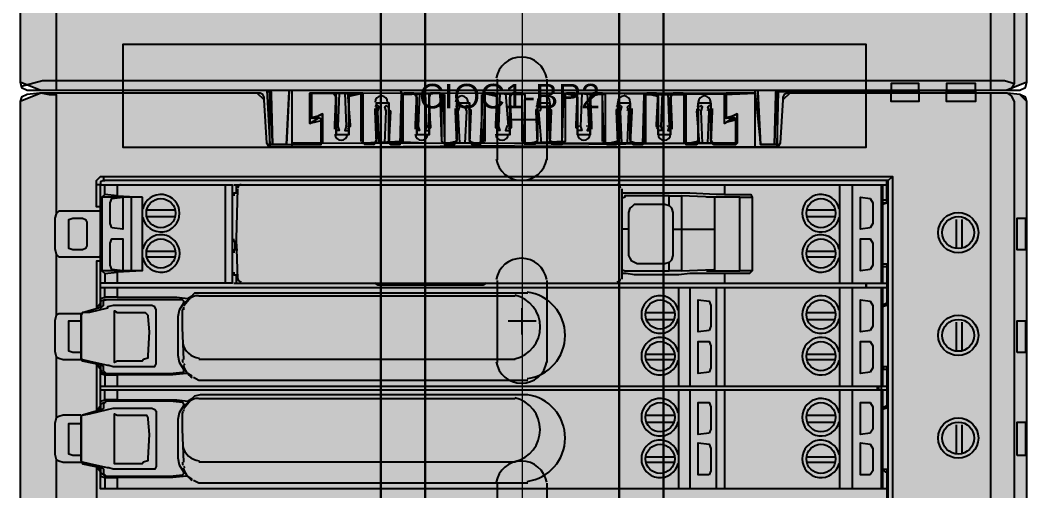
# Model space of a CAD drawing. Extents: x 9438 to 11125, y 1800 to 2873.
# Drawn here: x 10049.4 to 10172.3, y 2326.2 to 2383.6 of the extents above; entities that cross this region are included whole.
import ezdxf

# ---------------------------------------------------------------- set-up
doc = ezdxf.new("R2010")
doc.units = 0
doc.header["$LTSCALE"] = 10
doc.header["$MEASUREMENT"] = 0
doc.layers.add('G02-1-PRDXXXX-E-MRIO-01-P01-01$0$ANNOTATION', color=7, linetype='Continuous')
doc.styles.add('G02-1-PRDXXXX-E-MRIO-01-P01-01$0$PDF Swiss721BT-BoldCondensed', font='arial.ttf')

# ---------------------------------------------------------------- blocks, each defined once
blk = doc.blocks.new('G02-1-PRDXXXX-E-MRIO-01-P01-01$0$DV-54809-ZX-370-003')
at = {"layer": 'G02-1-PRDXXXX-E-MRIO-01-P01-01$0$ANNOTATION', "lineweight": 25}
for points in [[(655.7, 333.27), (655.7, 978.47), (661.12, 978.47), (661.12, 333.27), (661.12, 978.47), (684.83, 978.47), (684.83, 333.27), (684.83, 978.47), (690.24, 978.47), (690.24, 333.27), (690.24, 978.47), (684.83, 978.47), (684.83, 333.27), (684.83, 978.47), (672.97, 978.47), (661.12, 978.47), (661.12, 333.27), (661.12, 978.47), (655.7, 978.47)], [(624.2, 568.15), (714.97, 568.15), (714.97, 580.68), (624.2, 580.68), (624.2, 568.15), (714.97, 568.15), (714.97, 580.68), (624.2, 580.68)], [(642.15, 575.09), (642.15, 574.92), (642.32, 574.92), (642.32, 574.75), (642.32, 574.58)], [(644.52, 575.09), (644.18, 568.49), (644.52, 574.92)], [(702.1, 568.49), (701.76, 575.09), (701.76, 574.92)], [(704.13, 575.09), (703.96, 574.58), (703.96, 574.92), (704.13, 574.92)], [(718.02, 574.92), (721.4, 574.92)], [(724.79, 574.92), (728.35, 574.92)], [(659.93, 570.69), (659.93, 570.86), (660.27, 570.69)], [(717, 563.58), (717, 551.55)], [(622.85, 558.33), (622.68, 558.83), (622.68, 559.34), (622.68, 560.87), (622.68, 561.37), (622.85, 561.88), (624.2, 562.05), (624.2, 558.16)], [(696.51, 558.16), (696.51, 562.05), (696.34, 562.05), (692.45, 562.22), (692.45, 558.16), (692.45, 553.08), (696.34, 553.25), (696.51, 553.25)], [(715.48, 558.33), (714.29, 558.16), (714.29, 562.05), (715.48, 561.88), (715.82, 561.37), (715.82, 560.87), (715.82, 559.34), (715.82, 558.83)], [(618.1, 555.62), (617.6, 555.79), (617.6, 556.12), (617.6, 559), (617.6, 559.34), (618.1, 559.51), (619.29, 559.51), (619.63, 559.34), (619.8, 559), (619.8, 556.12), (619.63, 555.79), (619.29, 555.62)], [(734.44, 559.51), (734.44, 555.62), (733.43, 555.62), (733.43, 559.51)], [(622.85, 553.25), (622.68, 553.75), (622.68, 554.26), (622.68, 555.79), (622.68, 556.46), (622.85, 556.97), (624.2, 556.97), (624.2, 553.08)], [(715.48, 553.25), (714.29, 553.08), (714.29, 556.97), (715.48, 556.97), (715.82, 556.46), (715.82, 555.79), (715.82, 554.26), (715.82, 553.75)], [(655.02, 551.55), (655.36, 551.38)], [(668.23, 551.38), (668.57, 551.55)], [(717, 551.04), (717, 539.02)], [(695.83, 545.79), (694.48, 545.63), (694.48, 549.52), (695.83, 549.35), (696, 548.84), (696, 548.33), (696, 546.81), (696, 546.3)], [(715.48, 545.79), (714.29, 545.63), (714.29, 549.52), (715.48, 549.35), (715.82, 548.84), (715.82, 548.33), (715.82, 546.81), (715.82, 546.3)], [(623.18, 542.41), (623.18, 547.66), (623.18, 548.17), (623.52, 548), (626.57, 548), (626.91, 548), (627.08, 547.83), (627.25, 547.66), (627.25, 547.49), (627.42, 545.63), (627.25, 542.75), (627.25, 542.41), (626.74, 542.24), (626.57, 542.07), (623.52, 542.07), (623.18, 541.9)], [(733.43, 543.09), (733.43, 546.98), (734.44, 546.98), (734.44, 543.09)], [(695.83, 540.71), (694.48, 540.54), (694.48, 544.44), (695.83, 544.44), (696, 543.93), (696, 543.42), (696, 541.73), (696, 541.22)], [(715.48, 540.71), (714.29, 540.54), (714.29, 544.44), (715.48, 544.44), (715.82, 543.93), (715.82, 543.42), (715.82, 541.73), (715.82, 541.22)], [(717, 538.51), (717, 526.49)], [(695.83, 533.26), (694.48, 533.09), (694.48, 536.99), (695.83, 536.99), (696, 536.48), (696, 535.8), (696, 534.28), (696, 533.77)], [(715.48, 533.26), (714.29, 533.09), (714.29, 536.99), (715.48, 536.99), (715.82, 536.48), (715.82, 535.8), (715.82, 534.28), (715.82, 533.77)], [(623.18, 529.88), (623.18, 535.13), (623.18, 535.63), (623.52, 535.46), (626.57, 535.46), (626.91, 535.46), (627.08, 535.46), (627.25, 535.13), (627.25, 534.96), (627.42, 533.09), (627.25, 530.22), (627.25, 529.88), (626.74, 529.71), (626.57, 529.54), (623.52, 529.54), (623.18, 529.54)], [(733.43, 530.55), (733.43, 534.62), (734.44, 534.62), (734.44, 530.55)], [(695.83, 528.18), (694.48, 528.18), (694.48, 532.08), (695.83, 531.91), (696, 531.4), (696, 530.89), (696, 529.2), (696, 528.69)], [(715.48, 528.18), (714.29, 528.18), (714.29, 532.08), (715.48, 531.91), (715.82, 531.4), (715.82, 530.89), (715.82, 529.2), (715.82, 528.69)]]:
    blk.add_lwpolyline(points, close=True, dxfattribs=at)
at = {"layer": 'G02-1-PRDXXXX-E-MRIO-01-P01-01$0$ANNOTATION', "color": 7, "lineweight": 0, "true_color": 0xffffff}
for points in [[(684.83, 333.27), (684.83, 978.47), (684.83, 333.27)], [(678.05, 574.75), (668.23, 574.75), (701.42, 574.75)], [(687.87, 574.58), (678.05, 574.75), (697.7, 574.58)]]:
    blk.add_lwpolyline(points, close=True, dxfattribs=at)
at = {"layer": 'G02-1-PRDXXXX-E-MRIO-01-P01-01$0$ANNOTATION', "lineweight": 25}
for points in [[(611.67, 758.49), (611.67, 576.11), (614.21, 575.09), (641.81, 575.09), (642.15, 568.49), (648.42, 568.49), (648.42, 571.37), (647.06, 571.03), (647.06, 574.75), (653.5, 574.75), (653.5, 568.66), (654.85, 568.49), (655.19, 568.99), (655.19, 573.57), (656.71, 573.57), (656.71, 568.99), (656.88, 568.49), (658.07, 568.49), (658.24, 574.58), (663.32, 574.75), (663.49, 568.66), (663.49, 568.49), (664.67, 568.49), (665.01, 568.99), (665.01, 573.57), (666.54, 573.57), (666.54, 568.99), (666.88, 568.49), (667.89, 568.49), (668.23, 574.75), (673.31, 574.58), (673.31, 568.49), (674.5, 568.49), (674.83, 568.99), (674.83, 573.57), (676.36, 573.57), (676.36, 568.99), (676.7, 568.49), (677.88, 568.49), (677.88, 568.66), (678.05, 574.75), (683.13, 574.58), (683.13, 568.66), (683.3, 568.49), (684.49, 568.49), (684.66, 568.99), (684.66, 573.57), (686.18, 573.57), (686.18, 568.99), (686.52, 568.49), (687.7, 568.49), (687.87, 574.58), (692.95, 574.58), (692.95, 568.66), (692.95, 568.49), (694.31, 568.49), (694.48, 568.99), (694.48, 573.57), (696, 573.57), (696, 568.99), (696.34, 568.49), (699.05, 568.49), (699.05, 571.37), (698.71, 571.7), (697.7, 571.03), (697.7, 574.58), (701.42, 574.75), (702.1, 568.49), (704.13, 568.49), (704.3, 574.92), (732.07, 575.09), (734.61, 576.11), (734.61, 758.49)], [(611.67, 758.49), (611.67, 576.11), (611.84, 575.43), (612.52, 575.09), (614.21, 575.09), (732.07, 575.09), (733.77, 575.09), (734.44, 575.43), (734.61, 576.11), (734.61, 758.49)], [(611.84, 575.6), (614.38, 576.28), (614.72, 576.28), (615.56, 576.28), (731.56, 576.28), (731.9, 576.28), (733.09, 575.94), (733.09, 758.66), (732.75, 759.17), (732.24, 759.51)], [(730.21, 575.09), (730.21, 759.51)], [(616.07, 589.65), (616.07, 575.09)], [(669.92, 576.45), (669.92, 566.62)], [(676.02, 566.62), (676.02, 576.45)], [(721.4, 574.75), (721.4, 575.94), (718.02, 575.94), (718.02, 574.75)], [(728.35, 574.75), (728.35, 575.94), (724.79, 575.94), (724.79, 574.75)], [(732.24, 575.09), (732.75, 575.26), (733.09, 575.94)], [(734.61, 391.35), (734.61, 573.74), (733.77, 574.58), (732.24, 574.75), (705.66, 574.75), (704.81, 573.91), (704.47, 568.66), (703.96, 568.15), (701.42, 568.15), (701.42, 574.75), (697.87, 574.75), (697.87, 571.87), (698.2, 571.7), (699.22, 572.21), (699.22, 568.66), (692.78, 568.66), (692.78, 568.83), (692.78, 574.58), (692.62, 574.75), (691.43, 574.75), (691.09, 574.24), (691.09, 569.67), (689.57, 569.67), (689.57, 574.24), (689.4, 574.75), (688.21, 574.75), (688.04, 574.58), (688.04, 568.66), (682.96, 568.66), (682.79, 574.58), (682.79, 574.75), (681.61, 574.75), (681.27, 574.24), (681.27, 569.67), (679.75, 569.67), (679.75, 574.24), (679.41, 574.75), (678.39, 574.75), (678.22, 574.58), (678.22, 568.83), (673.14, 568.66), (672.97, 574.75), (671.79, 574.75), (671.45, 574.24), (671.45, 569.67), (669.92, 569.67), (669.92, 574.24), (669.58, 574.75), (668.4, 574.75), (668.4, 574.58), (668.23, 568.66), (663.32, 568.66), (663.15, 568.83), (662.98, 574.75), (661.8, 574.75), (661.63, 574.24), (661.63, 569.67), (660.1, 569.67), (660.1, 574.24), (659.76, 574.75), (658.58, 574.75), (658.41, 574.58), (658.41, 568.83), (653.5, 568.66), (653.33, 574.58), (653.16, 574.75), (651.97, 574.75), (651.8, 574.24), (651.8, 569.67), (650.28, 569.67), (650.28, 574.24), (649.94, 574.75), (647.23, 574.75), (647.23, 571.87), (647.57, 571.7), (648.59, 572.21), (648.59, 568.83), (648.59, 568.66), (644.86, 568.66), (644.86, 568.15), (642.32, 568.15), (641.81, 568.66), (641.47, 573.91), (640.63, 574.75), (614.21, 574.75), (611.67, 573.74), (611.67, 391.35)], [(614.21, 574.75), (614.04, 574.75), (612.52, 574.58), (611.84, 574.24), (611.67, 573.74), (611.67, 391.35)], [(734.61, 391.35), (734.61, 573.74), (734.44, 574.24), (733.77, 574.58), (732.24, 574.75), (732.07, 574.75), (705.66, 574.75), (705.32, 574.75), (704.98, 574.58), (704.81, 574.24), (704.81, 573.91), (704.47, 568.66), (704.3, 568.32), (703.96, 568.15), (642.32, 568.15), (641.98, 568.32), (641.81, 568.66), (641.47, 573.91), (641.47, 574.24), (641.3, 574.58), (640.97, 574.75), (640.63, 574.75), (614.38, 574.75), (615.23, 574.58), (616.07, 574.58), (616.07, 560.02)], [(611.84, 390.85), (614.38, 391.52), (614.72, 391.52), (615.56, 391.52), (731.56, 391.52), (731.9, 391.52), (733.09, 391.18), (733.09, 573.74), (732.75, 574.41), (732.24, 574.75)], [(612.52, 575.09), (612.52, 575.09)], [(644.18, 568.49), (642.15, 568.49), (642.15, 574.58), (642.15, 574.75), (641.98, 574.92), (641.81, 575.09)], [(642.32, 574.75), (642.32, 574.75)], [(642.32, 574.58), (642.49, 568.49), (642.32, 574.58)], [(644.52, 574.92), (644.52, 575.09)], [(644.86, 575.09), (644.86, 568.49), (648.42, 568.49), (648.42, 571.37)], [(647.23, 571.87), (647.23, 574.75), (649.94, 574.75), (650.28, 574.24), (650.28, 569.67)], [(650.11, 570.35), (650.11, 570.52), (650.11, 570.69), (650.11, 570.86), (650.28, 574.75)], [(650.62, 574.75), (650.45, 570.69), (650.62, 570.18), (650.45, 570.18), (650.28, 570.18)], [(651.3, 574.75), (651.47, 570.69), (651.3, 570.18), (651.47, 570.18), (651.63, 570.18)], [(651.63, 574.75), (651.97, 570.86), (651.97, 570.69), (651.8, 570.52), (651.8, 570.35)], [(651.8, 569.67), (651.8, 574.24), (651.97, 574.75), (653.16, 574.75)], [(653.16, 574.58), (653.16, 574.58)], [(653.33, 568.83), (653.33, 574.58)], [(653.5, 574.58), (653.5, 568.66)], [(653.5, 574.58), (653.5, 574.58)], [(658.07, 575.09), (658.24, 574.75), (663.49, 574.75)], [(658.24, 568.66), (658.24, 574.58)], [(658.41, 574.58), (658.41, 574.58)], [(658.41, 574.58), (658.41, 568.83)], [(658.58, 574.75), (659.76, 574.75), (660.1, 574.24), (660.1, 569.67)], [(658.58, 574.58), (658.58, 574.58)], [(659.93, 570.86), (660.1, 574.75)], [(660.44, 574.75), (660.27, 570.69), (660.44, 570.18), (660.27, 570.18), (660.1, 570.18)], [(661.12, 574.75), (661.29, 570.69), (661.46, 570.69), (661.63, 570.35), (661.8, 570.52)], [(661.8, 570.86), (661.8, 570.69), (661.29, 570.69), (661.8, 570.86), (661.63, 574.75)], [(661.63, 569.67), (661.63, 574.24), (661.8, 574.75), (662.98, 574.75)], [(662.98, 574.58), (662.98, 574.58)], [(663.15, 568.83), (663.15, 574.58)], [(663.32, 574.58), (663.32, 574.58)], [(663.49, 574.58), (663.49, 568.66)], [(668.06, 568.66), (668.06, 574.58)], [(668.23, 574.75), (673.14, 574.75)], [(668.23, 574.58), (668.23, 574.58)], [(668.4, 574.75), (669.58, 574.75), (669.92, 574.24), (669.92, 569.67)], [(668.4, 574.58), (668.4, 568.83)], [(668.4, 574.58), (668.4, 574.58)], [(670.26, 574.75), (670.09, 570.69), (670.26, 570.18), (669.92, 570.18)], [(670.94, 574.75), (671.28, 570.69)], [(671.45, 574.75), (671.62, 570.86), (671.62, 570.69), (671.62, 570.52), (671.45, 570.35)], [(671.45, 569.67), (671.45, 574.24), (671.79, 574.75), (672.97, 574.75)], [(672.97, 568.83), (672.97, 574.58)], [(672.97, 574.58), (672.97, 574.58)], [(673.14, 574.58), (673.14, 574.58)], [(673.31, 574.58), (673.31, 568.66)], [(677.88, 568.66), (677.88, 574.58)], [(678.05, 574.75), (682.96, 574.75)], [(678.05, 574.58), (678.05, 574.58)], [(678.22, 574.58), (678.22, 568.83)], [(678.39, 574.75), (679.41, 574.75), (679.75, 574.24), (679.75, 569.67)], [(678.39, 574.58), (678.39, 574.58)], [(680.25, 574.75), (680.08, 570.69), (680.25, 570.18), (680.08, 570.18), (679.75, 570.18)], [(680.93, 574.75), (681.1, 570.69), (680.93, 570.18), (681.1, 570.18), (681.27, 570.18)], [(681.27, 574.75), (681.44, 570.86), (681.44, 570.69), (681.44, 570.52), (681.44, 570.35)], [(681.27, 569.67), (681.27, 574.24), (681.61, 574.75), (682.79, 574.75)], [(682.79, 568.83), (682.79, 574.58)], [(682.79, 574.58), (682.79, 574.58)], [(682.96, 574.58), (682.96, 574.58)], [(683.13, 574.58), (683.13, 568.66)], [(687.87, 574.75), (692.78, 574.75)], [(687.87, 568.66), (687.87, 574.58)], [(687.87, 574.58), (687.87, 574.58)], [(688.04, 574.58), (688.04, 568.83)], [(688.21, 574.75), (689.4, 574.75), (689.57, 574.24), (689.57, 569.67)], [(688.21, 574.58), (688.21, 574.58)], [(690.08, 574.75), (689.91, 570.69), (690.08, 570.18), (689.91, 570.18), (689.74, 570.18)], [(690.75, 574.75), (690.92, 570.69), (690.75, 570.18), (690.92, 570.18), (691.09, 570.18)], [(691.09, 574.75), (691.26, 570.86), (691.26, 570.69), (691.26, 570.52), (691.26, 570.35)], [(691.09, 569.67), (691.09, 574.24), (691.43, 574.75), (692.62, 574.75)], [(692.62, 574.58), (692.62, 574.58)], [(692.78, 574.58), (692.78, 574.58)], [(692.78, 568.83), (692.78, 574.58)], [(692.95, 574.58), (692.95, 568.66)], [(697.7, 574.75), (701.42, 574.75), (701.42, 575.09)], [(697.7, 574.58), (697.7, 574.58)], [(701.42, 568.15), (701.42, 574.75), (697.87, 574.75), (697.87, 571.87)], [(701.76, 575.09), (701.76, 575.09)], [(701.76, 574.92), (701.76, 575.09)], [(704.47, 575.09), (704.3, 574.92), (704.13, 574.75), (704.13, 574.58), (704.13, 568.49), (703.79, 568.49), (702.1, 568.49)], [(703.79, 568.49), (703.96, 574.58), (703.79, 568.49)], [(703.96, 574.58), (703.96, 574.58)], [(721.4, 575.09), (721.4, 573.74), (718.02, 573.74), (718.02, 575.09)], [(728.35, 575.09), (728.35, 573.74), (724.79, 573.74), (724.79, 575.09)], [(730.21, 390.17), (730.21, 574.75)], [(733.77, 574.58), (733.77, 574.58)], [(655.19, 573.57), (655.19, 568.99), (654.85, 568.49), (653.67, 568.49)], [(655.53, 568.66), (655.36, 572.55), (655.53, 573.06), (655.36, 573.23), (655.19, 573.06)], [(656.21, 568.66), (656.38, 572.55), (656.21, 573.06), (656.38, 573.23), (656.55, 573.06)], [(658.07, 568.49), (656.88, 568.49), (656.71, 568.99), (656.71, 573.57)], [(665.01, 573.57), (665.01, 568.99), (664.67, 568.49), (663.49, 568.49)], [(665.35, 568.66), (665.18, 572.55), (665.35, 573.06), (665.18, 573.23), (665.01, 573.06)], [(667.89, 568.49), (666.88, 568.49), (666.54, 568.99), (666.54, 573.57)], [(672.97, 569.84), (672.97, 573.23)], [(674.83, 573.57), (674.83, 568.99), (674.5, 568.49), (673.31, 568.49)], [(675.17, 572.55), (675.34, 573.06), (675.17, 573.23), (674.83, 573.06)], [(677.88, 568.49), (676.7, 568.49), (676.36, 568.99), (676.36, 573.57)], [(684.66, 573.57), (684.66, 568.99), (684.49, 568.49), (683.3, 568.49)], [(685.16, 568.66), (685, 572.55), (685.16, 573.06), (685, 573.23), (684.83, 573.06)], [(687.7, 568.49), (686.52, 568.49), (686.18, 568.99), (686.18, 573.57)], [(694.48, 573.57), (694.48, 568.99), (694.31, 568.49), (693.12, 568.49)], [(694.99, 568.66), (694.82, 572.55), (694.99, 573.06), (694.82, 573.23), (694.65, 573.06)], [(699.05, 571.37), (699.05, 568.49), (696.34, 568.49), (696, 568.99), (696, 573.57)], [(648.59, 568.83), (648.59, 572.21), (647.57, 571.7)], [(655.19, 568.66), (655.02, 572.55), (655.02, 572.72), (655.02, 572.89)], [(655.02, 572.55), (655.02, 572.55)], [(656.71, 572.89), (656.71, 572.72), (656.88, 572.55), (656.71, 568.66)], [(656.88, 572.55), (656.88, 572.55)], [(665.01, 568.66), (664.84, 572.55), (664.84, 572.72), (664.84, 572.89)], [(664.84, 572.55), (664.84, 572.55)], [(666.54, 572.89), (666.71, 572.72), (666.71, 572.55), (666.54, 568.66)], [(666.71, 572.55), (666.71, 572.55)], [(674.83, 568.66), (674.67, 572.55), (674.67, 572.72), (674.83, 572.89)], [(674.67, 572.55), (674.67, 572.55)], [(675.34, 568.66), (675, 572.55)], [(676.36, 572.89), (676.53, 572.72), (676.53, 572.55), (676.36, 568.66)], [(676.53, 572.55), (676.53, 572.55)], [(684.66, 568.66), (684.49, 572.55), (684.49, 572.72), (684.66, 572.89)], [(684.49, 572.55), (684.49, 572.55)], [(686.35, 572.89), (686.35, 572.72), (686.35, 572.55), (686.18, 568.66)], [(692.78, 568.66), (699.22, 568.66), (699.22, 572.21), (698.2, 571.7)], [(694.65, 568.66), (694.31, 572.55), (694.48, 572.72), (694.48, 572.89)], [(694.31, 572.55), (694.31, 572.55)], [(696.17, 572.89), (696.17, 572.72), (696.17, 572.55), (696, 568.66)], [(696.17, 572.55), (696.17, 572.55)], [(659.93, 570.35), (659.93, 570.52), (659.93, 570.69)], [(661.8, 570.69), (661.8, 570.52), (661.46, 570.69), (661.29, 570.69), (661.12, 570.18), (661.29, 570.18), (661.46, 570.18)], [(671.28, 571.53), (674.67, 571.53)], [(670.26, 570.18), (670.26, 570.18)], [(642.49, 568.66), (642.49, 568.66)], [(648.59, 568.66), (644.86, 568.66), (644.86, 568.15)], [(648.59, 568.83), (648.59, 568.83)], [(658.41, 568.66), (653.33, 568.66)], [(653.5, 568.83), (653.5, 568.83)], [(653.67, 568.66), (653.67, 568.66)], [(658.07, 568.66), (658.07, 568.66)], [(658.41, 568.83), (658.41, 568.83)], [(668.4, 568.66), (663.15, 568.66)], [(663.32, 568.83), (663.32, 568.83)], [(663.49, 568.66), (663.49, 568.66)], [(667.89, 568.66), (667.89, 568.66)], [(668.23, 568.83), (668.23, 568.83)], [(678.22, 568.66), (672.97, 568.66)], [(673.14, 568.83), (673.14, 568.83)], [(673.31, 568.66), (673.31, 568.66)], [(677.88, 568.66), (677.88, 568.66)], [(678.05, 568.83), (678.05, 568.83)], [(688.04, 568.66), (682.79, 568.66)], [(682.96, 568.83), (682.96, 568.83)], [(683.3, 568.66), (683.3, 568.66)], [(687.7, 568.66), (687.7, 568.66)], [(687.87, 568.83), (687.87, 568.83)], [(692.78, 568.83), (692.78, 568.83)], [(693.12, 568.66), (693.12, 568.66)], [(703.79, 568.66), (703.79, 568.66)], [(621.49, 560.87), (620.98, 560.87), (620.98, 563.58), (620.98, 564.08), (621.15, 564.25), (621.49, 564.59), (621.83, 564.59), (718.19, 564.59), (718.19, 400.33), (621.83, 400.33), (621.83, 400.84), (717.68, 400.84), (717.68, 564.08), (621.83, 564.08), (621.49, 563.91), (621.49, 563.58), (620.98, 563.58)], [(621.83, 564.59), (621.83, 564.08), (622, 564.08)], [(717.68, 564.08), (718.19, 564.59)], [(621.49, 549.35), (621.49, 549.18), (621.49, 548.5), (621.49, 551.04), (621.49, 563.58), (637.58, 563.58), (637.58, 551.55), (621.49, 551.55)], [(621.49, 563.58), (621.49, 563.58)], [(621.49, 563.58), (621.49, 563.58)], [(626.57, 562.05), (625.22, 562.05), (621.66, 562.05), (622, 562.39), (622, 563.58)], [(623.52, 563.58), (623.52, 562.22), (626.57, 562.05), (626.57, 560.7), (626.57, 559.51), (626.57, 555.62), (626.57, 554.6), (626.57, 553.08), (623.52, 552.91), (623.52, 551.55)], [(636.73, 551.55), (636.73, 563.58)], [(637.75, 563.58), (717.51, 563.58)], [(638.26, 562.56), (638.09, 562.56), (638.09, 563.58)], [(697.7, 563.58), (697.7, 562.39), (700.74, 562.39), (700.91, 562.39), (701.08, 562.05), (701.08, 553.08), (699.56, 553.08), (699.56, 562.05), (701.08, 562.05)], [(711.75, 551.55), (711.75, 554.6), (711.75, 555.62), (711.75, 559.51), (711.75, 560.7), (711.75, 563.58)], [(713.28, 563.58), (713.28, 551.55)], [(716.83, 563.58), (716.83, 551.55)], [(717, 561.2), (717.51, 561.37), (717.51, 564.08)], [(717.68, 564.08), (717.68, 564.08)], [(621.66, 553.08), (621.66, 562.05), (621.66, 553.08)], [(625.22, 562.05), (625.22, 553.08), (621.66, 553.08), (622, 552.74), (622, 551.55)], [(621.66, 562.05), (621.66, 562.05)], [(623.52, 562.22), (622, 562.39)], [(638.09, 562.56), (637.75, 562.56), (637.75, 562.22)], [(638.26, 552.06), (638.09, 556.97), (638.26, 563.07)], [(685.16, 563.07), (685.16, 556.97), (685.16, 552.06)], [(685.16, 562.56), (685.16, 562.56)], [(697.7, 562.39), (696.68, 562.39), (693.46, 562.56), (692.11, 562.56), (686.69, 562.56), (685.67, 562.56), (685.16, 562.56)], [(691.43, 558.16), (691.43, 560.19), (691.26, 560.7), (690.92, 561.04), (690.92, 562.22), (685.5, 562.22), (685.5, 562.05), (685.16, 561.88)], [(690.92, 562.22), (692.45, 562.22)], [(699.56, 562.05), (699.05, 562.05), (697.19, 562.05), (695.49, 562.05)], [(696.51, 562.05), (696.51, 562.05)], [(696.51, 562.05), (696.51, 562.05)], [(690.92, 554.09), (690.41, 553.92), (687.03, 553.92), (686.69, 554.09), (686.35, 554.26), (686.18, 554.6), (686.01, 554.94), (686.01, 558.16), (686.01, 560.19), (686.18, 560.7), (686.35, 560.87), (686.69, 561.2), (687.03, 561.2), (690.41, 561.2), (690.92, 561.04)], [(717.51, 561.71), (717, 561.71)], [(717, 561.37), (717.51, 561.37)], [(621.49, 560.36), (616.92, 560.36), (616.41, 560.36), (616.07, 560.02), (615.9, 559.51), (615.9, 555.79), (616.07, 555.11), (616.41, 554.77), (616.92, 554.77), (621.15, 554.77), (621.32, 554.77), (621.49, 554.94)], [(627.08, 560.53), (630.64, 560.53)], [(627.08, 559.68), (630.64, 559.68)], [(707.69, 560.53), (711.24, 560.53)], [(707.69, 559.68), (711.24, 559.68)], [(725.98, 559.34), (725.98, 555.79)], [(726.65, 559.34), (726.65, 555.79)], [(637.92, 556.63), (637.75, 556.63), (637.75, 556.97)], [(685.16, 553.25), (685.5, 553.08), (685.67, 553.08), (690.92, 553.08), (690.92, 554.09), (691.26, 554.43), (691.43, 554.94), (691.43, 558.16), (692.45, 558.16), (696.51, 558.16)], [(686.01, 558.16), (685.16, 558.16)], [(696.51, 558.16), (696.51, 558.16)], [(696.51, 558.16), (696.51, 558.16)], [(638.26, 555.62), (637.92, 555.62), (637.92, 556.63), (638.09, 556.63)], [(616.07, 555.11), (616.07, 547.66)], [(627.08, 555.45), (630.64, 555.45)], [(627.08, 554.77), (630.64, 554.77)], [(637.92, 555.62), (637.75, 555.62), (637.75, 555.28)], [(707.69, 555.45), (711.24, 555.45)], [(707.69, 554.77), (711.24, 554.77)], [(621.49, 554.26), (620.98, 554.26), (620.98, 548.5), (621.49, 549.18)], [(717, 553.92), (717.51, 553.92), (717.51, 548.84), (717, 548.67), (717.17, 549.01), (717.51, 549.18)], [(717, 553.58), (717.51, 553.58)], [(621.66, 553.08), (621.66, 553.08)], [(622, 552.74), (623.52, 552.91)], [(626.57, 553.08), (625.22, 553.08)], [(637.75, 552.91), (637.75, 552.57), (638.09, 552.57)], [(638.09, 551.55), (638.09, 552.57), (638.26, 552.57)], [(697.7, 552.74), (696.68, 552.74), (693.46, 552.74), (692.11, 552.57), (686.69, 552.57), (685.67, 552.74), (685.16, 552.74)], [(685.16, 552.74), (685.16, 552.74)], [(692.45, 553.08), (690.92, 553.08)], [(695.49, 553.08), (697.19, 553.08), (699.05, 553.08), (699.56, 553.08)], [(696.34, 553.25), (696.34, 553.25)], [(696.51, 553.25), (696.51, 553.25)], [(701.08, 553.08), (700.91, 552.91), (700.74, 552.74), (697.7, 552.74), (697.7, 551.55)], [(619.12, 547.83), (619.29, 548), (621.66, 548.67), (621.83, 548.84), (621.83, 549.35), (622, 549.52), (622.17, 549.52), (622, 549.52), (621.49, 549.35), (621.49, 549.69), (622, 549.86), (622, 551.04)], [(621.49, 551.04), (717.51, 551.04)], [(623.52, 551.04), (623.52, 549.86), (630.3, 549.86), (630.64, 549.86), (630.81, 549.86), (632.16, 549.69), (632.67, 550.03)], [(637.75, 551.55), (717.51, 551.55)], [(655.36, 551.38), (655.36, 551.38)], [(668.23, 551.38), (655.36, 551.38), (668.23, 551.38)], [(668.23, 551.38), (668.23, 551.38)], [(669.92, 551.89), (669.92, 541.9)], [(676.02, 541.9), (676.02, 551.89)], [(692.11, 539.02), (692.11, 542.07), (692.11, 543.09), (692.11, 546.98), (692.11, 548.17), (692.11, 551.04)], [(693.46, 551.04), (693.46, 539.02)], [(696.68, 551.04), (696.68, 539.02)], [(697.7, 551.04), (697.7, 539.02)], [(711.75, 539.02), (711.75, 542.07), (711.75, 543.09), (711.75, 546.98), (711.75, 548.17), (711.75, 551.04)], [(713.28, 551.04), (713.28, 539.02)], [(714.97, 551.55), (714.97, 551.04), (714.97, 551.55)], [(716.83, 551.04), (716.83, 539.02), (716.83, 538.51), (716.83, 526.49)], [(623.52, 549.86), (622, 549.86)], [(631.65, 548.84), (632.5, 549.86), (633.01, 550.37), (633.68, 550.37), (673.65, 550.37)], [(633.51, 550.03), (672.12, 550.03)], [(622.17, 540.54), (622, 540.71), (621.83, 540.88), (621.83, 541.39), (621.66, 541.56), (619.29, 542.07), (619.12, 542.41), (619.29, 542.24), (620.14, 542.07), (622.34, 541.56), (622.51, 541.56), (623.02, 541.39), (623.35, 541.39), (627.76, 541.39), (628.1, 541.39), (628.27, 541.73), (628.27, 548.33), (628.1, 548.67), (627.76, 548.84), (623.35, 548.84), (623.02, 548.84), (622.34, 548.67), (622.34, 548.5), (620.14, 548), (619.29, 548), (619.12, 547.66), (619.12, 542.41), (619.12, 545.63), (619.12, 547.83), (616.92, 547.83), (616.41, 547.83), (616.07, 547.66), (615.9, 546.98), (615.9, 543.25), (616.07, 542.58), (616.41, 542.41), (616.92, 542.24), (619.12, 542.24)], [(717.51, 538.51), (621.49, 538.51), (621.49, 539.02), (621.49, 541.56), (621.49, 541.05), (621.66, 540.71), (622, 540.54), (622.17, 540.54), (629.96, 540.54), (631.48, 540.71), (631.65, 540.71), (631.65, 541.05), (631.14, 541.9), (630.97, 542.75), (630.97, 547.49), (631.14, 548.33), (631.65, 549.18), (631.65, 549.35), (631.48, 549.52), (629.96, 549.52), (622.17, 549.52)], [(623.02, 548.84), (623.02, 548.84)], [(631.65, 548.33), (631.65, 548.67)], [(672.97, 545.29), (672.97, 548.5)], [(717.51, 549.18), (717.51, 549.18)], [(619.12, 547.83), (619.12, 547.83)], [(688.04, 548), (691.6, 548)], [(688.04, 547.15), (691.6, 547.15)], [(707.69, 548), (711.24, 548)], [(707.69, 547.15), (711.24, 547.15)], [(619.12, 543.09), (618.1, 543.09), (617.6, 543.25), (617.6, 543.59), (617.6, 546.47), (617.6, 546.98), (618.1, 546.98), (619.12, 546.98)], [(671.28, 546.98), (674.67, 546.98)], [(725.98, 546.81), (725.98, 543.25)], [(726.65, 546.81), (726.65, 543.25)], [(616.07, 542.58), (616.07, 535.13)], [(672.12, 542.24), (633.51, 542.24)], [(688.04, 542.92), (691.6, 542.92)], [(688.04, 542.24), (691.6, 542.24)], [(707.69, 542.92), (711.24, 542.92)], [(707.69, 542.24), (711.24, 542.24)], [(621.49, 541.05), (620.98, 541.73), (620.98, 535.97), (621.49, 536.65)], [(631.82, 541.56), (631.65, 541.73)], [(717.51, 541.05), (717.17, 541.05), (717, 541.39), (717, 541.56)], [(717, 541.39), (717.51, 541.39), (717.51, 536.31), (717, 536.14), (717.17, 536.48), (717.51, 536.65)], [(717.51, 541.05), (717.51, 541.05)], [(621.49, 540.88), (621.49, 540.54), (622, 540.38), (622, 539.02)], [(622, 540.38), (623.52, 540.38)], [(622.17, 540.54), (622.17, 540.54)], [(632.67, 540.21), (632.16, 540.54), (631.99, 540.54), (630.3, 540.38), (623.52, 540.38), (623.52, 539.02)], [(673.65, 539.7), (633.68, 539.7), (633.51, 539.7), (632.84, 540.04)], [(621.49, 539.02), (717.51, 539.02)], [(621.49, 536.82), (621.49, 536.65), (621.49, 535.97), (621.49, 538.51)], [(717.51, 526.49), (621.49, 526.49), (621.49, 529.03), (621.49, 528.52), (621.66, 528.35), (622, 528.01), (622.17, 528.01), (629.96, 528.01), (631.48, 528.18), (631.65, 528.35), (631.65, 528.52), (631.14, 529.37), (630.97, 530.22), (630.97, 534.96), (631.14, 535.8), (631.65, 536.65), (631.65, 536.82), (631.48, 536.99), (629.96, 537.16), (622.17, 537.16), (622, 536.99), (621.49, 536.82), (621.49, 537.16), (622, 537.33), (622, 538.51)], [(623.52, 538.51), (623.52, 537.33), (630.3, 537.33), (630.64, 537.33), (630.81, 537.33), (632.16, 537.16), (632.67, 537.5)], [(633.68, 539.7), (633.68, 539.7)], [(692.11, 526.49), (692.11, 529.54), (692.11, 530.55), (692.11, 534.45), (692.11, 535.63), (692.11, 538.51)], [(693.46, 538.51), (693.46, 526.49)], [(696.68, 538.51), (696.68, 526.49)], [(697.7, 538.51), (697.7, 526.49)], [(711.75, 526.49), (711.75, 529.54), (711.75, 530.55), (711.75, 534.45), (711.75, 535.63), (711.75, 538.51)], [(713.28, 538.51), (713.28, 526.49)], [(716.32, 539.02), (716.32, 538.51)], [(716.49, 539.02), (716.49, 538.51)], [(623.52, 537.33), (622, 537.33)], [(631.65, 536.31), (632.5, 537.33), (633.01, 537.84), (633.68, 538), (673.65, 538)], [(633.51, 537.5), (672.12, 537.5)], [(622.17, 536.99), (622, 536.99), (621.83, 536.82), (621.83, 536.31), (621.66, 536.14), (619.29, 535.46), (619.12, 535.3), (619.29, 535.46), (620.14, 535.63), (622.34, 536.14), (623.02, 536.31), (623.35, 536.31), (627.76, 536.31), (628.1, 536.14), (628.27, 535.97), (628.27, 529.2), (628.1, 528.86), (627.76, 528.86), (623.35, 528.86), (623.02, 528.86), (622.51, 529.03), (622.34, 529.03), (620.14, 529.54), (619.29, 529.71), (619.12, 529.88), (619.12, 533.09), (619.12, 535.3), (619.12, 529.88), (619.29, 529.54), (621.66, 529.03), (621.83, 528.86), (621.83, 528.35), (622, 528.18), (622.17, 528.01)], [(623.02, 536.31), (623.02, 536.31)], [(631.65, 535.97), (631.65, 536.14)], [(717.51, 536.65), (717.51, 536.65)], [(619.12, 535.46), (616.92, 535.46), (616.41, 535.3), (616.07, 535.13), (615.9, 534.45), (615.9, 530.72), (616.07, 530.05), (616.41, 529.88), (616.92, 529.71), (619.12, 529.71)], [(619.12, 535.3), (619.12, 535.3)], [(688.04, 535.46), (691.6, 535.46)], [(707.69, 535.46), (711.24, 535.46)], [(619.12, 530.55), (618.1, 530.55), (617.6, 530.72), (617.6, 531.06), (617.6, 534.11), (617.6, 534.45), (618.1, 534.45), (619.12, 534.45)], [(688.04, 534.62), (691.6, 534.62)], [(707.69, 534.62), (711.24, 534.62)], [(725.98, 534.28), (725.98, 530.72)], [(726.65, 534.28), (726.65, 530.72)], [(616.07, 530.05), (616.07, 522.59)], [(688.04, 530.38), (691.6, 530.38)], [(707.69, 530.38), (711.24, 530.38)], [(621.49, 528.52), (620.98, 529.2), (620.98, 523.44), (621.49, 524.12)], [(631.82, 529.03), (631.65, 529.2)], [(672.12, 529.71), (633.51, 529.71)], [(688.04, 529.71), (691.6, 529.71)], [(707.69, 529.71), (711.24, 529.71)], [(717.51, 528.52), (717.34, 528.52), (717.17, 528.69), (717, 528.86), (717, 529.03)], [(717, 528.86), (717.51, 528.86), (717.51, 523.78), (717, 523.78)], [(621.49, 528.35), (621.49, 528.01), (622, 527.84), (622, 526.49)], [(622, 527.84), (623.52, 527.84)], [(622.17, 528.01), (622.17, 528.01)], [(632.67, 527.67), (632.16, 528.01), (631.99, 528.01), (630.3, 527.84), (623.52, 527.84), (623.52, 526.49)], [(673.65, 527.17), (633.68, 527.17), (633.51, 527.17), (632.84, 527.51)], [(717.51, 528.52), (717.51, 528.52)], [(633.68, 527.17), (633.68, 527.17)], [(669.92, 527.17), (669.92, 517.34)], [(676.02, 517.34), (676.02, 527.17)]]:
    blk.add_lwpolyline(points, dxfattribs=at)
at = {"layer": 'G02-1-PRDXXXX-E-MRIO-01-P01-01$0$ANNOTATION', "color": 7, "lineweight": 0, "true_color": 0xffffff}
for points in [[(684.83, 655.87), (672.97, 655.87), (672.97, 333.27)], [(732.07, 575.09), (641.81, 575.09)], [(647.06, 574.75), (701.42, 574.75), (653.5, 574.75), (668.23, 574.75)], [(651.97, 574.75), (653.33, 574.75)], [(663.32, 574.75), (653.5, 574.75)], [(658.58, 574.75), (659.76, 574.75)], [(668.4, 574.75), (669.58, 574.75)], [(678.22, 574.75), (679.41, 574.75)], [(681.61, 574.75), (682.79, 574.75)], [(688.04, 574.75), (689.4, 574.75)], [(691.43, 574.75), (692.62, 574.75)], [(624.2, 568.15), (714.97, 568.15)], [(644.86, 568.15), (699.22, 568.66)], [(644.86, 568.66), (692.78, 568.66), (648.59, 568.66), (653.5, 568.66), (673.14, 568.66), (648.59, 568.66), (692.78, 568.66), (688.04, 568.66)], [(682.96, 568.66), (673.14, 568.66), (663.32, 568.66), (653.5, 568.66)], [(658.41, 568.83), (663.15, 568.66)], [(664.67, 568.49), (663.49, 568.49)], [(677.88, 568.49), (676.7, 568.49)], [(684.49, 568.49), (683.13, 568.49)], [(694.31, 568.49), (692.95, 568.49)]]:
    blk.add_lwpolyline(points, dxfattribs=at)
at = {"layer": 'G02-1-PRDXXXX-E-MRIO-01-P01-01$0$ANNOTATION', "lineweight": 25}
for points in [[(653.5, 574.75), (647.06, 574.75), (647.06, 571.03), (648.08, 571.7, -0.577154), (648.42, 571.45)], [(669.77, 570.53, 0.201658), (669.92, 570.35), (669.75, 570.52), (669.75, 570.69), (669.75, 570.86), (669.92, 574.75)], [(679.59, 570.53, 0.201658), (679.75, 570.35), (679.58, 570.52), (679.58, 570.69), (679.58, 570.86), (679.75, 574.75)], [(689.41, 570.53, 0.201658), (689.57, 570.35), (689.57, 570.52), (689.4, 570.69), (689.4, 570.86), (689.57, 574.75)], [(699.05, 571.45, 0.577), (698.71, 571.7), (697.7, 571.03), (697.7, 574.58)], [(666.03, 568.66), (666.2, 572.55), (666.03, 573.06), (666.2, 573.23), (666.54, 573.06, 0.198473), (666.4, 573.2)], [(676.02, 568.66), (676.19, 572.55), (676.02, 573.06), (676.02, 573.23), (676.36, 573.06, 0.201572), (676.22, 573.2)], [(685.84, 568.66), (686.01, 572.55), (685.84, 573.06), (686.01, 573.23), (686.18, 573.06, 0.193288), (686.04, 573.2)], [(695.66, 568.66), (695.83, 572.55), (695.66, 573.06), (695.83, 573.23), (696, 573.06, 0.201572), (695.86, 573.2)], [(671.11, 570.78, -0.083307), (671.11, 570.69), (670.94, 570.18), (671.11, 570.18), (671.45, 570.18)], [(631.65, 542.24), (631.48, 546.13), (631.48, 548, -0.079239), (631.58, 548.43)], [(631.65, 529.71), (631.48, 533.77), (631.48, 535.46, -0.079233), (631.58, 535.9)]]:
    blk.add_lwpolyline(points, format="xyb", dxfattribs=at)
at = {"layer": 'G02-1-PRDXXXX-E-MRIO-01-P01-01$0$ANNOTATION', "lineweight": 0}
for points in [[(672.97, 575.09), (672.97, 575.09)], [(672.97, 574.75), (672.97, 574.75)]]:
    blk.add_lwpolyline(points, dxfattribs=at)
at = {"layer": 'G02-1-PRDXXXX-E-MRIO-01-P01-01$0$ANNOTATION', "lineweight": 25}
blk.add_lwpolyline([(660.1, 570.35), (660.1, 570.69), (660.27, 570.69), (660.1, 570.69), (659.93, 570.52, 0.201706)], format="xyb", close=True, dxfattribs=at)
for centre, radius in [((628.86, 560.1), 1.78), ((709.47, 560.1), 1.78), ((726.23, 557.73), 2.46), ((726.23, 557.73), 1.95), ((628.86, 555.19), 1.78), ((709.47, 555.19), 1.78), ((689.82, 547.74), 1.78), ((709.47, 547.74), 1.78), ((726.23, 545.2), 2.46), ((726.23, 545.2), 1.95), ((689.82, 542.66), 1.78), ((709.47, 542.66), 1.78), ((689.82, 535.21), 1.78), ((709.47, 535.21), 1.78), ((726.23, 532.67), 2.46), ((726.23, 532.67), 1.95), ((689.82, 530.13), 1.78), ((709.47, 530.13), 1.78)]:
    blk.add_circle(centre, radius, dxfattribs=at)
for centre, radius, start, end in [((672.89, 576.02), 3.13, 10.0012, 169.9977), ((655.78, 573.65), 0.762, 0.0313, 179.9687), ((665.6, 573.65), 0.762, 0.0313, 179.9687), ((675.6, 573.65), 0.762, 0.0313, 179.9687), ((685.42, 573.65), 0.762, 0.0313, 179.9687), ((695.24, 573.65), 0.762, 0.0313, 179.9687), ((655.27, 572.98), 0.251, 116.9187, 162.5047), ((656.46, 572.97), 0.261, 18.4139, 62.1627), ((665.1, 572.98), 0.251, 116.9187, 162.5047), ((674.92, 572.98), 0.251, 116.929, 162.5255), ((684.74, 572.98), 0.251, 116.929, 162.5255), ((694.56, 572.98), 0.251, 116.9188, 162.5048), ((647.32, 571.96), 0.254, 179.9111, 299.8502), ((655.59, 572.64), 0.572, 162.1106, 183.164), ((655.6, 572.63), 0.244, 161.2794, 182.4914), ((656.13, 572.63), 0.243, 357.4896, 18.8266), ((656.11, 572.63), 0.605, 357.7919, 17.7189), ((665.45, 572.63), 0.605, 162.2996, 182.227), ((665.42, 572.64), 0.243, 161.2148, 182.5562), ((665.96, 572.64), 0.243, 357.4439, 18.7853), ((665.93, 572.63), 0.605, 357.7919, 17.7189), ((675.27, 572.63), 0.605, 162.2811, 182.2081), ((675.25, 572.64), 0.243, 161.2147, 182.5561), ((675.75, 572.63), 0.605, 357.773, 17.7004), ((685.06, 572.64), 0.571, 162.0828, 183.1919), ((685.07, 572.63), 0.243, 161.1734, 182.5104), ((685.6, 572.63), 0.244, 357.5086, 18.7206), ((685.58, 572.63), 0.605, 357.7729, 17.7006), ((694.91, 572.63), 0.603, 162.2533, 182.2359), ((695.4, 572.63), 0.603, 357.7641, 17.7467), ((697.95, 571.96), 0.254, 179.9111, 299.8425), ((650.71, 570.78), 0.605, 177.7919, 197.7189), ((650.36, 570.6), 0.251, 197.465, 243.0805), ((650.69, 570.77), 0.238, 177.2511, 198.9842), ((651.2, 570.77), 0.269, 343.1651, 2.3444), ((651.55, 570.6), 0.251, 296.9093, 342.5142), ((651.2, 570.78), 0.605, 342.2996, 2.227), ((660.5, 570.77), 0.571, 176.8081, 197.9172), ((660.51, 570.77), 0.238, 177.2958, 199.0266), ((661.05, 570.77), 0.24, 341.0804, 2.6842), ((661.37, 570.61), 0.26, 297.8384, 341.6161), ((661.02, 570.78), 0.605, 342.2994, 2.2271), ((670.36, 570.78), 0.603, 177.7641, 197.7467), ((670.33, 570.77), 0.238, 177.2961, 199.0263), ((671.2, 570.6), 0.251, 296.9093, 342.5142), ((670.84, 570.78), 0.603, 342.2533, 2.2359), ((680.15, 570.77), 0.572, 176.836, 197.8894), ((680.15, 570.77), 0.24, 177.3158, 198.9196), ((680.69, 570.77), 0.238, 340.9734, 2.7042), ((681.01, 570.61), 0.261, 297.8278, 341.5957), ((680.67, 570.78), 0.605, 342.2811, 2.2081), ((690, 570.78), 0.605, 177.773, 197.7004), ((689.97, 570.77), 0.238, 177.251, 198.9842), ((690.51, 570.77), 0.238, 341.0158, 2.7489), ((690.84, 570.6), 0.253, 297.5778, 342.4999), ((690.49, 570.78), 0.605, 342.2811, 2.2081), ((650.87, 569.76), 0.763, 180.0357, 359.9687), ((660.69, 569.76), 0.762, 180.0313, 359.9643), ((670.52, 569.76), 0.762, 180.0313, 359.9687), ((680.51, 569.76), 0.763, 180.0357, 359.9687), ((690.33, 569.76), 0.762, 180.0313, 359.9643), ((672.89, 567.22), 3.13, 189.549, 350.4512), ((638.68, 563.15), 0.423, 89.9731, 179.0677), ((684.57, 563.15), 0.423, 0.9203, 90.0388), ((628.86, 560.1), 2.28, 193.7208, 166.2504), ((709.47, 560.1), 2.29, 13.7496, 346.2792), ((628.86, 555.19), 2.29, 193.7482, 166.2792), ((709.47, 555.19), 2.28, 13.7208, 346.2518), ((672.89, 551.47), 3.13, 10.0012, 169.9977), ((638.68, 552.14), 0.423, 180.933, 270.0309), ((684.57, 552.14), 0.423, 269.9571, 359.079), ((633.43, 548.08), 1.95, 90.0033, 158.9041), ((671.2, 546.22), 3.98, 282.9938, 77.0067), ((672.89, 545.2), 5.33, 277.5704, 82.4393), ((689.82, 547.74), 2.29, 13.7493, 346.2507), ((709.47, 547.74), 2.29, 13.7783, 346.2217), ((689.82, 542.66), 2.29, 13.7493, 346.2507), ((709.47, 542.66), 2.29, 13.7783, 346.2217), ((633.77, 544.69), 2.28, 191.4491, 263.7732), ((632.94, 542.32), 1.46, 182.9069, 197.7796), ((634.28, 542.33), 2.8, 195.9112, 234.5666), ((672.89, 542.49), 3.13, 189.549, 350.4512), ((633.43, 535.55), 1.95, 90.0033, 158.9041), ((671.19, 533.69), 3.98, 283.0519, 77.0067), ((672.89, 532.67), 5.33, 277.5705, 82.4296), ((689.82, 535.21), 2.29, 13.7493, 346.2507), ((709.47, 535.21), 2.29, 13.7783, 346.2217), ((689.82, 530.13), 2.29, 13.7493, 346.2507), ((709.47, 530.13), 2.29, 13.7783, 346.2217), ((633.77, 532.16), 2.28, 191.4499, 263.7725), ((632.92, 529.79), 1.44, 182.7918, 197.8946), ((634.28, 529.8), 2.8, 195.9112, 234.5666), ((672.89, 526.74), 3.13, 10.0012, 169.9977)]:
    blk.add_arc(centre, radius, start, end, dxfattribs=at)
for points in [[(676.02, 572.62), (676.02, 572.65), (676.02, 572.68), (676.01, 572.71)], [(694.66, 572.71), (694.65, 572.68), (694.65, 572.65), (694.65, 572.62)], [(695.66, 572.62), (695.67, 572.65), (695.66, 572.68), (695.65, 572.71)]]:
    blk.add_open_spline(points, degree=3, dxfattribs=at)
at = {"layer": 'G02-1-PRDXXXX-E-MRIO-01-P01-01$0$ANNOTATION', "color": 7, "true_color": 0xffffff, "transparency": 33554559}
for points in [[(661.12, 978.47), (655.7, 978.47), (684.83, 333.27)], [(655.7, 978.47), (684.83, 333.27), (655.7, 333.27)], [(690.24, 333.27), (690.24, 978.47), (684.83, 333.27)], [(690.24, 978.47), (684.83, 333.27), (684.83, 978.47)], [(611.67, 576.11), (641.81, 753.41), (611.67, 758.49)], [(734.61, 758.49), (704.47, 753.41), (734.61, 576.11)], [(641.81, 753.41), (611.67, 576.11), (642.32, 752.9)], [(734.61, 576.11), (611.67, 576.11), (701.42, 752.9)], [(642.32, 752.9), (644.86, 752.9), (611.67, 576.11)], [(644.86, 752.9), (611.67, 576.11), (701.42, 752.9)], [(734.61, 576.11), (703.96, 752.9), (701.42, 752.9)], [(704.47, 753.41), (703.96, 752.9), (734.61, 576.11)], [(624.2, 580.68), (714.97, 580.68), (624.2, 568.15)], [(714.97, 580.68), (624.2, 568.15), (714.97, 568.15)], [(614.21, 575.09), (734.61, 576.11), (611.67, 576.11)], [(614.21, 575.09), (641.81, 575.09), (734.61, 576.11)], [(641.81, 575.09), (734.61, 576.11), (732.07, 575.09)], [(614.21, 574.75), (611.67, 573.74), (641.47, 573.91)], [(640.63, 574.75), (614.21, 574.75), (641.47, 573.91)], [(642.15, 568.49), (641.81, 575.09), (647.06, 574.75)], [(641.81, 575.09), (647.06, 574.75), (704.3, 574.92)], [(647.06, 574.75), (642.15, 568.49), (647.06, 571.03)], [(647.06, 574.75), (701.42, 574.75), (704.3, 574.92)], [(649.94, 574.75), (647.23, 574.75), (650.28, 574.24)], [(647.23, 574.75), (650.28, 574.24), (648.59, 572.21)], [(647.23, 574.75), (647.23, 571.87), (648.59, 572.21)], [(650.28, 574.24), (648.59, 572.21), (650.28, 569.67)], [(651.97, 574.75), (651.8, 574.24), (653.33, 574.58)], [(653.33, 574.58), (651.8, 574.24), (653.5, 568.66)], [(651.8, 574.24), (651.8, 569.67), (653.5, 568.66)], [(653.5, 568.66), (655.19, 573.57), (653.5, 574.75)], [(655.19, 573.57), (653.5, 574.75), (656.71, 573.57)], [(653.5, 574.75), (656.71, 573.57), (658.24, 574.58)], [(658.24, 574.58), (656.71, 573.57), (658.07, 568.49)], [(659.76, 574.75), (658.41, 574.58), (660.1, 574.24)], [(658.41, 574.58), (658.41, 568.83), (660.1, 574.24)], [(660.1, 574.24), (658.41, 568.83), (660.1, 569.67)], [(661.8, 574.75), (661.63, 574.24), (663.15, 568.83)], [(661.63, 574.24), (661.63, 569.67), (663.15, 568.83)], [(662.98, 574.75), (661.8, 574.75), (663.15, 568.83)], [(663.49, 568.66), (665.01, 573.57), (663.32, 574.75)], [(665.01, 573.57), (663.32, 574.75), (668.23, 574.75)], [(665.01, 573.57), (666.54, 573.57), (668.23, 574.75)], [(666.54, 573.57), (668.23, 574.75), (667.89, 568.49)], [(668.4, 574.58), (668.23, 568.66), (669.92, 574.24)], [(669.92, 574.24), (668.23, 568.66), (669.92, 569.67)], [(669.58, 574.75), (668.4, 574.58), (669.92, 574.24)], [(671.79, 574.75), (671.45, 574.24), (673.14, 568.66)], [(671.45, 574.24), (671.45, 569.67), (673.14, 568.66)], [(672.97, 574.75), (671.79, 574.75), (673.14, 568.66)], [(673.31, 574.58), (676.36, 573.57), (678.05, 574.75)], [(673.31, 568.49), (673.31, 574.58), (674.83, 573.57)], [(673.31, 574.58), (674.83, 573.57), (676.36, 573.57)], [(676.36, 573.57), (678.05, 574.75), (677.88, 568.66)], [(679.41, 574.75), (678.22, 574.58), (679.75, 574.24)], [(678.22, 574.58), (678.22, 568.83), (679.75, 574.24)], [(679.75, 574.24), (678.22, 568.83), (679.75, 569.67)], [(681.61, 574.75), (681.27, 574.24), (682.79, 574.58)], [(682.79, 574.58), (681.27, 574.24), (682.96, 568.66)], [(681.27, 574.24), (681.27, 569.67), (682.96, 568.66)], [(683.13, 568.66), (683.13, 574.58), (684.66, 573.57)], [(683.13, 574.58), (684.66, 573.57), (686.18, 573.57)], [(683.13, 574.58), (686.18, 573.57), (687.87, 574.58)], [(686.18, 573.57), (687.87, 574.58), (687.7, 568.49)], [(689.4, 574.75), (688.04, 574.58), (689.57, 574.24)], [(688.04, 574.58), (688.04, 568.66), (689.57, 574.24)], [(689.57, 574.24), (688.04, 568.66), (689.57, 569.67)], [(691.43, 574.75), (691.09, 574.24), (692.78, 574.58)], [(692.78, 574.58), (691.09, 574.24), (692.78, 568.83)], [(691.09, 574.24), (691.09, 569.67), (692.78, 568.83)], [(692.95, 568.66), (692.95, 574.58), (694.48, 573.57)], [(692.95, 574.58), (694.48, 573.57), (696, 573.57)], [(692.95, 574.58), (696, 573.57), (697.7, 574.58)], [(696, 573.57), (697.7, 574.58), (697.7, 571.03)], [(697.87, 571.87), (699.22, 572.21), (697.87, 574.75)], [(699.22, 572.21), (697.87, 574.75), (701.42, 574.75)], [(701.42, 574.75), (699.22, 572.21), (701.42, 568.15)], [(701.42, 574.75), (704.3, 574.92), (704.13, 568.49)], [(701.42, 574.75), (702.1, 568.49), (704.13, 568.49)], [(732.24, 574.75), (704.81, 573.91), (733.77, 574.58)], [(705.66, 574.75), (704.81, 573.91), (732.24, 574.75)], [(733.77, 574.58), (704.81, 573.91), (734.61, 573.74)], [(641.81, 568.66), (611.67, 573.74), (641.47, 573.91)], [(611.67, 391.35), (641.81, 568.66), (611.67, 573.74)], [(655.19, 573.57), (653.5, 568.66), (655.19, 568.99)], [(656.71, 573.57), (656.71, 568.99), (658.07, 568.49)], [(665.01, 573.57), (663.49, 568.66), (665.01, 568.99)], [(666.54, 573.57), (666.54, 568.99), (667.89, 568.49)], [(674.83, 573.57), (673.31, 568.49), (674.83, 568.99)], [(676.36, 573.57), (676.36, 568.99), (677.88, 568.66)], [(684.66, 573.57), (683.13, 568.66), (684.66, 568.99)], [(686.18, 573.57), (686.18, 568.99), (687.7, 568.49)], [(694.48, 573.57), (692.95, 568.66), (694.48, 568.99)], [(696, 573.57), (696, 568.99), (697.7, 571.03)], [(704.81, 573.91), (704.47, 568.66), (734.61, 573.74)], [(734.61, 573.74), (704.47, 568.66), (734.61, 391.35)], [(648.59, 572.21), (647.23, 571.87), (647.57, 571.7)], [(648.59, 572.21), (648.59, 568.83), (650.28, 569.67)], [(698.71, 571.7), (697.7, 571.03), (699.05, 571.37)], [(699.22, 572.21), (697.87, 571.87), (698.2, 571.7)], [(699.22, 572.21), (699.22, 568.66), (701.42, 568.15)], [(647.06, 571.03), (642.15, 568.49), (648.42, 568.49)], [(648.42, 571.37), (647.06, 571.03), (648.42, 568.49)], [(697.7, 571.03), (696, 568.99), (699.05, 568.49)], [(699.05, 571.37), (697.7, 571.03), (699.05, 568.49)], [(651.8, 569.67), (648.59, 568.83), (653.5, 568.66)], [(650.28, 569.67), (648.59, 568.83), (651.8, 569.67)], [(661.63, 569.67), (658.41, 568.83), (663.15, 568.83)], [(660.1, 569.67), (658.41, 568.83), (661.63, 569.67)], [(671.45, 569.67), (668.23, 568.66), (673.14, 568.66)], [(669.92, 569.67), (668.23, 568.66), (671.45, 569.67)], [(681.27, 569.67), (678.22, 568.83), (682.96, 568.66)], [(679.75, 569.67), (678.22, 568.83), (681.27, 569.67)], [(689.57, 569.67), (691.09, 569.67), (688.04, 568.66)], [(691.09, 569.67), (688.04, 568.66), (692.78, 568.83)], [(641.81, 568.66), (611.67, 391.35), (642.32, 568.15)], [(734.61, 391.35), (611.67, 391.35), (701.42, 568.15)], [(642.32, 568.15), (644.86, 568.15), (611.67, 391.35)], [(644.86, 568.15), (611.67, 391.35), (701.42, 568.15)], [(699.22, 568.66), (644.86, 568.15), (701.42, 568.15)], [(644.86, 568.66), (644.86, 568.15), (692.78, 568.66)], [(655.19, 568.99), (653.5, 568.66), (654.85, 568.49)], [(656.71, 568.99), (656.88, 568.49), (658.07, 568.49)], [(665.01, 568.99), (663.49, 568.66), (664.67, 568.49)], [(666.54, 568.99), (666.88, 568.49), (667.89, 568.49)], [(674.83, 568.99), (673.31, 568.49), (674.5, 568.49)], [(676.36, 568.99), (676.7, 568.49), (677.88, 568.66)], [(684.66, 568.99), (683.13, 568.66), (684.49, 568.49)], [(686.18, 568.99), (686.52, 568.49), (687.7, 568.49)], [(694.48, 568.99), (692.95, 568.66), (694.31, 568.49)], [(696, 568.99), (696.34, 568.49), (699.05, 568.49)], [(734.61, 391.35), (703.96, 568.15), (701.42, 568.15)], [(704.47, 568.66), (703.96, 568.15), (734.61, 391.35)]]:
    blk.add_solid(points, dxfattribs=at)
at = {"layer": 'G02-1-PRDXXXX-E-MRIO-01-P01-01$0$ANNOTATION', "insert": (660.4, 574.36), "char_height": 2.995, "attachment_point": 4, "style": 'G02-1-PRDXXXX-E-MRIO-01-P01-01$0$PDF Swiss721BT-BoldCondensed'}
blk.add_mtext('CIOC1-BP2', dxfattribs=at)

msp = doc.modelspace()

# ---------------------------------------------------------------- block references
msp.add_blockref('G02-1-PRDXXXX-E-MRIO-01-P01-01$0$DV-54809-ZX-370-003', (9437.72, 1800))

doc.saveas('drawing.dxf')
